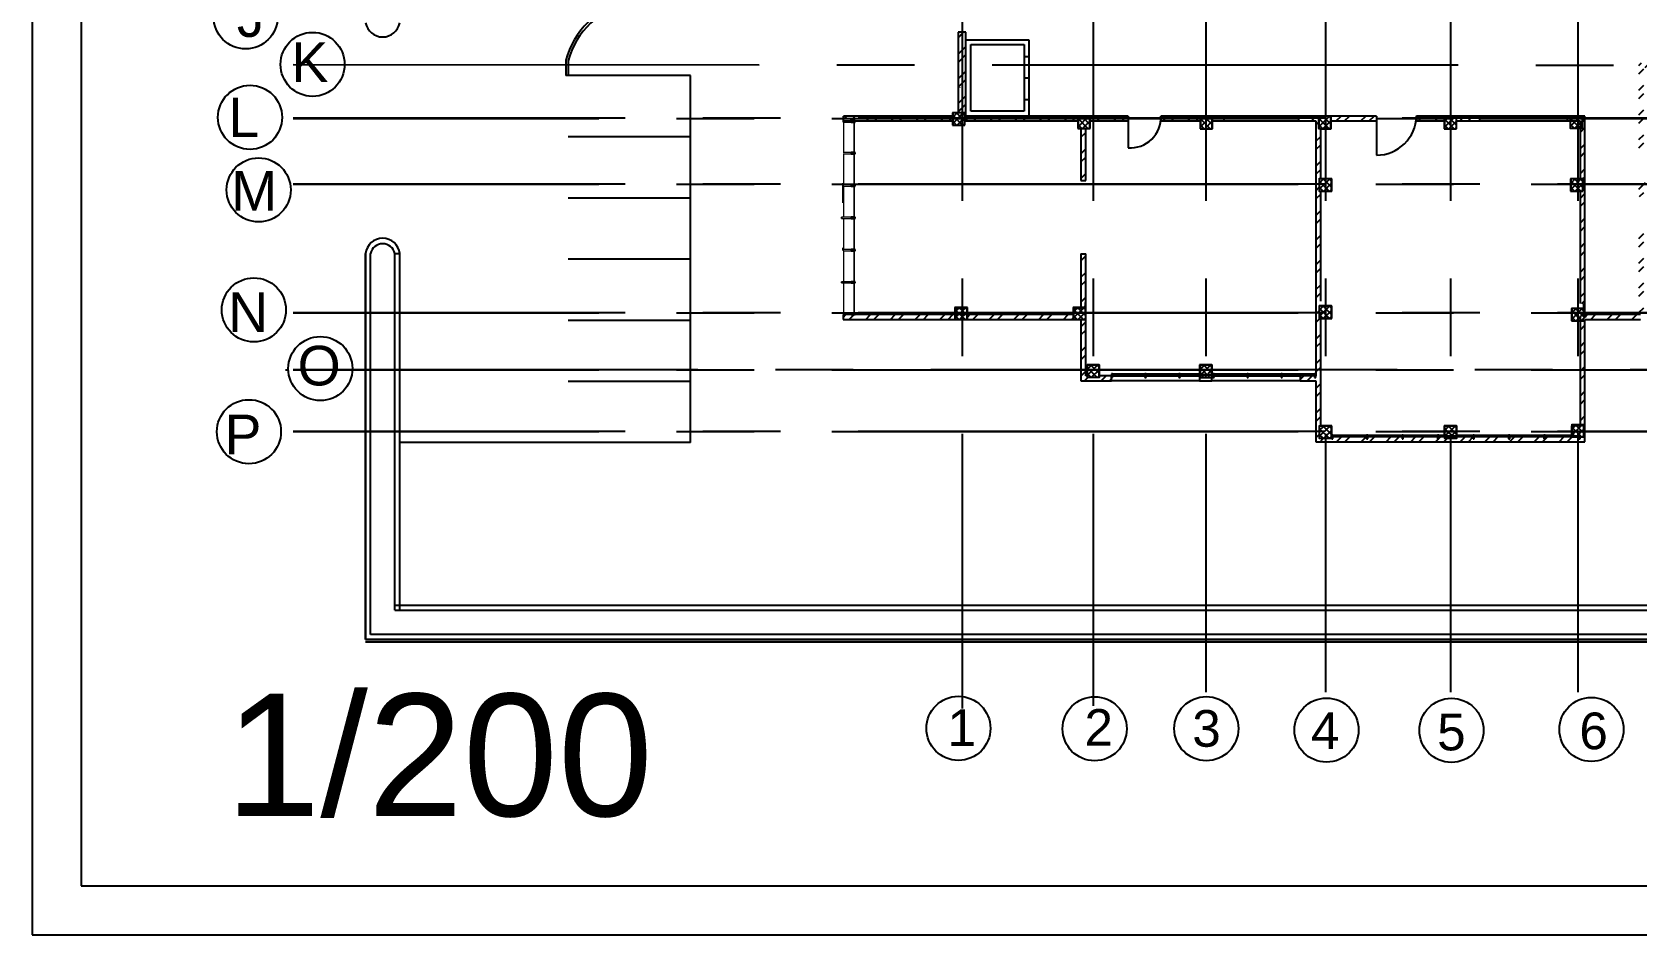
# Model space of a CAD drawing. Header units: millimetres. Extents: x 3062 to 3755, y 1606 to 1663.
# Drawn here: x 3144.17 to 3176.96, y 1606.32 to 1624.77 of the extents above; entities that cross this region are included whole.
import ezdxf

# ---------------------------------------------------------------- set-up
doc = ezdxf.new("R2010")
doc.units = ezdxf.units.MM
doc.linetypes.add('CENTER2', pattern=[28.575, 19.05, -3.175, 3.175, -3.175])
for name, color, linetype, lineweight in [('A-COLS', 52, 'Continuous', 9), ('A-GLAZ-CURT', 52, 'Continuous', 9), ('A-GLAZ-CWMG', 51, 'Continuous', 9)]:
    doc.layers.add(name, color=color, linetype=linetype, lineweight=lineweight)
doc.layers.add('m7aor', color=4, linetype='Continuous')
doc.layers.add('WORK', color=7, linetype='Continuous')
doc.styles.get("Standard").update_dxf_attribs({"font": 'arial.ttf'})
pattern_1 = [(45, (1183.39128, 870.09047), (-0.252569703, 0.252569703), []), (45, (1183.55966, 870.09047), (-0.252569703, 0.252569703), [])]

# ---------------------------------------------------------------- blocks, each defined once
blk = doc.blocks.new('System Panel - Glazed-408555-Level 1')
at = {"layer": 'A-GLAZ-CURT', "lineweight": 18}
for p, q in [((659, 49), (-659, 49)), ((-659, 49), (-659, 24)), ((-659, 24), (659, 24)), ((659, 24), (659, 49))]:
    blk.add_line(p, q, dxfattribs=at)
blk = doc.blocks.new('System Panel - Glazed-408556-Level 1')
at = {"layer": 'A-GLAZ-CURT', "lineweight": 18}
for p, q in [((671, 49), (-671, 49)), ((-671, 49), (-671, 25)), ((-671, 25), (671, 25)), ((671, 25), (671, 49))]:
    blk.add_line(p, q, dxfattribs=at)
blk = doc.blocks.new('System Panel - Glazed-V32-Level 1')
at = {"layer": 'A-GLAZ-CURT', "lineweight": 18}
for p, q in [((671, 49), (-671, 49)), ((-671, 49), (-671, 25)), ((-671, 25), (671, 25)), ((671, 25), (671, 49))]:
    blk.add_line(p, q, dxfattribs=at)
blk = doc.blocks.new('Rectangular Mullion - 50 x 150mm-408550-Level 1')
at = {"layer": 'A-GLAZ-CWMG'}
blk.add_line((148907, -85867), (148907, -87185), dxfattribs=at)
blk = doc.blocks.new('Rectangular Mullion - 50 x 150mm-408551-Level 1')
at = {"layer": 'A-GLAZ-CWMG'}
blk.add_line((148907, -84475), (148907, -85817), dxfattribs=at)
blk = doc.blocks.new('Rectangular Mullion - 50 x 150mm-V33-Level 1')
at = {"layer": 'A-GLAZ-CWMG'}
for p, q in [((148907, -83082), (148907, -83130)), ((148907, -83630), (148907, -84425))]:
    blk.add_line(p, q, dxfattribs=at)
blk = doc.blocks.new('Rectangular Mullion - 50 x 150mm-V34-Level 1')
at = {"layer": 'A-GLAZ-CWMG', "lineweight": 25}
for p, q in [((-50, 75), (0, 75)), ((-50, -75), (-50, 75)), ((0, 75), (0, -75)), ((0, -75), (-50, -75))]:
    blk.add_line(p, q, dxfattribs=at)
blk = doc.blocks.new('Rectangular Mullion - 50 x 150mm-V35-Level 1')
at = {"layer": 'A-GLAZ-CWMG', "lineweight": 25}
for p, q in [((0, 75), (-50, 75)), ((-50, 75), (-50, -75)), ((0, -75), (0, 75)), ((-50, -75), (0, -75))]:
    blk.add_line(p, q, dxfattribs=at)
blk = doc.blocks.new('Rectangular Mullion - 50 x 150mm-V30-Level 1')
at = {"layer": 'A-GLAZ-CWMG', "lineweight": 25}
for p, q in [((-25, 75), (25, 75)), ((-25, -75), (-25, 75)), ((25, 75), (25, -75)), ((25, -75), (-25, -75))]:
    blk.add_line(p, q, dxfattribs=at)
blk = doc.blocks.new('System Panel - Glazed-361621-Level 1')
at = {"layer": 'A-GLAZ-CURT', "lineweight": 18}
for p, q in [((688, 49), (-688, 49)), ((-688, 49), (-688, 25)), ((-688, 25), (688, 25)), ((688, 25), (688, 49))]:
    blk.add_line(p, q, dxfattribs=at)
blk = doc.blocks.new('System Panel - Glazed-361622-Level 1')
at = {"layer": 'A-GLAZ-CURT', "lineweight": 18}
for p, q in [((700, 49), (-700, 49)), ((-700, 49), (-700, 24)), ((-700, 24), (700, 24)), ((700, 24), (700, 49))]:
    blk.add_line(p, q, dxfattribs=at)
blk = doc.blocks.new('System Panel - Glazed-V36-Level 1')
at = {"layer": 'A-GLAZ-CURT', "lineweight": 18}
for p, q in [((700, 49), (-700, 49)), ((-700, 49), (-700, 24)), ((-700, 24), (700, 24)), ((700, 24), (700, 49))]:
    blk.add_line(p, q, dxfattribs=at)
blk = doc.blocks.new('System Panel - Glazed-V37-Level 1')
at = {"layer": 'A-GLAZ-CURT', "lineweight": 18}
for p, q in [((688, 49), (-688, 49)), ((-688, 49), (-688, 25)), ((-688, 25), (688, 25)), ((688, 25), (688, 49))]:
    blk.add_line(p, q, dxfattribs=at)
blk = doc.blocks.new('Rectangular Mullion - 50 x 150mm-361617-Level 1')
at = {"layer": 'A-GLAZ-CWMG'}
blk.add_line((151407, -76805), (151407, -78180), dxfattribs=at)
blk = doc.blocks.new('Rectangular Mullion - 50 x 150mm-361618-Level 1')
at = {"layer": 'A-GLAZ-CWMG'}
blk.add_line((151407, -75355), (151407, -76755), dxfattribs=at)
blk = doc.blocks.new('Rectangular Mullion - 50 x 150mm-V38-Level 1')
at = {"layer": 'A-GLAZ-CWMG'}
for p, q in [((151407, -72455), (151407, -73130)), ((151407, -73630), (151407, -73855))]:
    blk.add_line(p, q, dxfattribs=at)
blk = doc.blocks.new('Rectangular Mullion - 50 x 150mm-V39-Level 1')
at = {"layer": 'A-GLAZ-CWMG'}
blk.add_line((151407, -68430), (151407, -69505), dxfattribs=at)
blk = doc.blocks.new('Rectangular Mullion - 50 x 150mm-V40-Level 1')
at = {"layer": 'A-GLAZ-CWMG', "lineweight": 25}
for p, q in [((-50, 75), (0, 75)), ((-50, -75), (-50, 75)), ((0, 75), (0, -75)), ((0, -75), (-50, -75))]:
    blk.add_line(p, q, dxfattribs=at)
blk = doc.blocks.new('Rectangular Mullion - 50 x 150mm-V41-Level 1')
at = {"layer": 'A-GLAZ-CWMG', "lineweight": 25}
for p, q in [((0, 75), (-50, 75)), ((-50, 75), (-50, -75)), ((0, -75), (0, 75)), ((-50, -75), (0, -75))]:
    blk.add_line(p, q, dxfattribs=at)
blk = doc.blocks.new('Rectangular Mullion - 50 x 150mm-V42-Level 1')
at = {"layer": 'A-GLAZ-CWMG', "lineweight": 25}
for p, q in [((-25, 75), (25, 75)), ((-25, -75), (-25, 75)), ((25, 75), (25, -75)), ((25, -75), (-25, -75))]:
    blk.add_line(p, q, dxfattribs=at)
blk = doc.blocks.new('System Panel - Glazed-417841-Level 1')
at = {"layer": 'A-GLAZ-CURT', "lineweight": 18}
for p, q in [((139857, -97732), (138612, -97732)), ((138612, -97732), (138612, -97758)), ((139857, -97758), (139857, -97732)), ((138612, -97758), (139857, -97758))]:
    blk.add_line(p, q, dxfattribs=at)
at = {"layer": 'A-GLAZ-CURT'}
blk.add_line((138612, -98181), (139857, -98181), dxfattribs=at)
blk = doc.blocks.new('System Panel - Glazed-417842-Level 1')
at = {"layer": 'A-GLAZ-CURT', "lineweight": 18}
for p, q in [((141177, -97732), (139907, -97732)), ((139907, -97732), (139907, -97758)), ((141177, -97758), (141177, -97732)), ((139907, -97758), (141177, -97758))]:
    blk.add_line(p, q, dxfattribs=at)
at = {"layer": 'A-GLAZ-CURT'}
blk.add_line((139907, -98181), (141177, -98181), dxfattribs=at)
blk = doc.blocks.new('Rectangular Mullion - 50 x 150mm-V60-Level 1')
at = {"layer": 'A-GLAZ-CWMG', "lineweight": 25}
for p, q in [((139907, -97705), (139857, -97705)), ((139857, -97705), (139857, -97864)), ((139907, -97864), (139907, -97705)), ((139857, -97864), (139907, -97864))]:
    blk.add_line(p, q, dxfattribs=at)
at = {"layer": 'A-GLAZ-CWMG'}
for p, q in [((139857, -97864), (139857, -98198)), ((139907, -98198), (139907, -97864))]:
    blk.add_line(p, q, dxfattribs=at)
blk = doc.blocks.new('Rectangular Mullion - 50 x 150mm-V61-Level 1')
at = {"layer": 'A-GLAZ-CWMG', "lineweight": 25}
for p, q in [((142547, -97705), (142497, -97705)), ((142497, -97705), (142497, -97864)), ((142547, -97864), (142547, -97705)), ((142497, -97864), (142547, -97864))]:
    blk.add_line(p, q, dxfattribs=at)
at = {"layer": 'A-GLAZ-CWMG'}
for p, q in [((142497, -97864), (142497, -98264)), ((142547, -98264), (142547, -97864))]:
    blk.add_line(p, q, dxfattribs=at)
blk = doc.blocks.new('Rectangular Mullion - 50 x 150mm-V62-Level 1')
at = {"layer": 'A-GLAZ-CWMG', "lineweight": 25}
for p, q in [((146482, -97705), (146432, -97705)), ((146432, -97705), (146432, -97864)), ((146482, -97864), (146482, -97705)), ((146432, -97864), (146482, -97864))]:
    blk.add_line(p, q, dxfattribs=at)
at = {"layer": 'A-GLAZ-CWMG'}
blk.add_line((146432, -97864), (146432, -98198), dxfattribs=at)
blk = doc.blocks.new('Rectangular Mullion - 50 x 150mm-V63-Level 1')
at = {"layer": 'A-GLAZ-CWMG', "lineweight": 25}
for p, q in [((138612, -97705), (138562, -97705)), ((138562, -97705), (138562, -97864)), ((138612, -97864), (138612, -97705)), ((138562, -97864), (138612, -97864))]:
    blk.add_line(p, q, dxfattribs=at)
at = {"layer": 'A-GLAZ-CWMG'}
blk.add_line((138612, -98198), (138612, -97864), dxfattribs=at)
blk = doc.blocks.new('M_Rectangular Column - 50_50-377117-Level 1')
at = {"layer": 'A-COLS'}
for p, q in [((250, 250), (-250, 250)), ((-250, 250), (-250, -250)), ((250, -250), (250, 250)), ((-250, -250), (250, -250))]:
    blk.add_line(p, q, dxfattribs=at)

msp = doc.modelspace()

# ---------------------------------------------------------------- hatches: boundary and pattern name
at = {"layer": 'WORK'}
h = msp.add_hatch(dxfattribs=at)
h.set_pattern_fill('ANSI32', color=256, scale=0.0375)
h.set_pattern_definition(pattern_1)
h.paths.add_polyline_path([(3165.536, 1623.051), (3165.542, 1623.051), (3165.542, 1623.057), (3163.249, 1623.057), (3163.231, 1623.057), (3163.231, 1622.957), (3165.536, 1622.957)])
h.paths.add_polyline_path([(3162.976, 1623.057), (3160.75, 1623.057), (3160.75, 1622.957), (3162.976, 1622.957)])
h.paths.add_polyline_path([(3163.249, 1624.617), (3163.249, 1624.772), (3163.089, 1624.772), (3163.089, 1623.122), (3163.231, 1623.122), (3163.231, 1623.057), (3163.249, 1623.057)])
h.paths.add_polyline_path([(3165.445, 1618.997), (3163.281, 1618.997), (3163.281, 1618.897), (3165.445, 1618.897)])
h.paths.add_polyline_path([(3163.026, 1618.997), (3160.741, 1618.997), (3160.741, 1618.897), (3163.026, 1618.897)])
h.paths.add_polyline_path([(3165.701, 1618.896), (3165.601, 1618.896), (3165.601, 1617.647), (3166.223, 1617.647), (3166.223, 1617.747), (3165.977, 1617.747), (3165.977, 1617.717), (3165.727, 1617.717), (3165.721, 1617.717), (3165.721, 1617.747), (3165.701, 1617.747)])
h.paths.add_polyline_path([(3165.701, 1622.801), (3165.601, 1622.801), (3165.601, 1621.737), (3165.701, 1621.737)])
h = msp.add_hatch(dxfattribs=at)
h.set_pattern_fill('ANSI32', color=256, scale=0.0375)
h.set_pattern_definition(pattern_1)
h.paths.add_polyline_path([(3185.501, 1618.897), (3185.401, 1618.897), (3185.401, 1616.452), (3185.453, 1616.452), (3185.453, 1616.702), (3185.501, 1616.702)])
h.paths.add_polyline_path([(3180.4, 1621.697), (3178.258, 1621.697), (3178.258, 1621.597), (3180.4, 1621.597)])
h.paths.add_polyline_path([(3180.501, 1623.899), (3180.406, 1623.899), (3180.401, 1623.899), (3180.401, 1621.697), (3180.401, 1618.997), (3180.4, 1618.997), (3180.401, 1618.897), (3180.501, 1618.897), (3180.501, 1619.097)])
h.paths.add_polyline_path([(3180.399, 1624.147), (3178.024, 1624.147), (3178.024, 1624.138), (3178.274, 1624.138), (3178.274, 1624.047), (3180.4, 1624.047)])
h.paths.add_polyline_path([(3178.024, 1624.147), (3177.003, 1624.147), (3177.003, 1624.047), (3178.019, 1624.047), (3178.019, 1623.888), (3178.024, 1623.888)])
h.paths.add_polyline_path([(3177.103, 1624.047), (3177.003, 1624.047), (3177.003, 1622.397), (3177.103, 1622.397)])
h.paths.add_polyline_path([(3178.003, 1621.697), (3177.103, 1621.697), (3177.103, 1621.83), (3177.003, 1621.83), (3177.003, 1621.41), (3177.103, 1621.41), (3177.103, 1621.597), (3178.003, 1621.597)])
h.paths.add_polyline_path([(3175.901, 1618.897), (3177.038, 1618.897), (3177.038, 1618.997), (3177.003, 1618.997), (3175.926, 1618.997), (3175.926, 1618.96), (3175.901, 1618.96), (3175.901, 1619.035), (3175.901, 1623.057), (3175.852, 1623.057), (3175.852, 1622.807), (3175.801, 1622.807), (3175.801, 1621.77), (3175.861, 1621.77), (3175.861, 1621.52), (3175.801, 1621.52), (3175.801, 1619.222), (3175.881, 1619.222), (3175.881, 1618.972), (3175.801, 1618.972), (3175.801, 1616.747), (3175.881, 1616.747), (3175.881, 1616.497), (3175.801, 1616.497), (3175.801, 1616.46), (3175.776, 1616.46), (3175.776, 1616.497), (3175.631, 1616.497), (3175.631, 1616.51), (3175.088, 1616.51), (3175.088, 1616.46), (3175.063, 1616.46), (3175.063, 1616.51), (3174.363, 1616.51), (3174.363, 1616.46), (3174.338, 1616.46), (3174.338, 1616.51), (3173.638, 1616.51), (3173.638, 1616.46), (3173.613, 1616.46), (3173.613, 1616.522), (3172.913, 1616.522), (3172.913, 1616.46), (3172.888, 1616.46), (3172.888, 1616.497), (3172.188, 1616.497), (3172.188, 1616.46), (3172.163, 1616.46), (3172.163, 1616.497), (3171.463, 1616.497), (3171.463, 1616.46), (3171.438, 1616.46), (3171.438, 1616.497), (3170.751, 1616.497), (3170.751, 1616.46), (3170.726, 1616.46), (3170.726, 1616.469), (3170.472, 1616.469), (3170.472, 1616.719), (3170.501, 1616.719), (3170.501, 1619.026), (3170.469, 1619.026), (3170.469, 1619.276), (3170.501, 1619.276), (3170.501, 1621.524), (3170.471, 1621.524), (3170.471, 1621.774), (3170.501, 1621.774), (3170.501, 1622.803), (3170.462, 1622.803), (3170.457, 1622.803), (3170.457, 1623.057), (3170.057, 1623.057), (3170.057, 1622.957), (3170.401, 1622.957), (3170.401, 1617.747), (3170.401, 1617.71), (3170.376, 1617.71), (3170.376, 1617.747), (3170.078, 1617.747), (3170.078, 1617.647), (3170.401, 1617.647), (3170.401, 1616.397), (3175.901, 1616.397)])
h.paths.add_polyline_path([(3177.103, 1620.857), (3177.003, 1620.857), (3177.003, 1618.997), (3177.038, 1618.997), (3177.103, 1618.997)])
at = {"layer": 'WORK', "ltscale": 0.53}
h = msp.add_hatch(dxfattribs=at)
h.set_pattern_fill('ANSI37', color=256, scale=0.028, angle=-90)
h.set_pattern_definition([(315, (2189.33559, 4256.52252), (0.0628617928, 0.0628617928), []), (45, (2189.33559, 4256.52252), (-0.0628617928, 0.0628617928), [])])
h.paths.add_polyline_path([(3163.231, 1622.872), (3163.231, 1623.122), (3162.981, 1623.122), (3162.981, 1622.872), (3163.081, 1622.872)])
at = {"layer": 'WORK'}
h = msp.add_hatch(dxfattribs=at)
h.set_pattern_fill('ANSI32', color=256, scale=0.0375)
h.set_pattern_definition(pattern_1)
h.paths.add_polyline_path([(3173.023, 1623.042), (3173.273, 1623.042), (3173.279, 1623.042), (3173.279, 1622.957), (3173.753, 1622.957), (3173.753, 1623.057), (3172.459, 1623.057), (3172.459, 1622.957), (3173.023, 1622.957)], flags=17)
h.paths.add_polyline_path([(3171.639, 1623.057), (3170.462, 1623.057), (3170.462, 1623.053), (3170.713, 1623.053), (3170.713, 1622.957), (3171.639, 1622.957)], flags=17)
h.paths.add_polyline_path([(3170.457, 1623.057), (3170.057, 1623.057), (3170.057, 1622.957), (3170.401, 1622.957), (3170.401, 1617.747), (3170.401, 1617.71), (3170.376, 1617.71), (3170.376, 1617.747), (3170.078, 1617.747), (3170.078, 1617.647), (3170.401, 1617.647), (3170.401, 1616.397), (3175.901, 1616.397), (3175.901, 1618.897), (3177.038, 1618.897), (3177.038, 1618.997), (3175.926, 1618.997), (3175.926, 1618.96), (3175.901, 1618.96), (3175.901, 1619.035), (3175.901, 1623.057), (3175.852, 1623.057), (3175.852, 1622.807), (3175.801, 1622.807), (3175.801, 1621.77), (3175.861, 1621.77), (3175.861, 1621.52), (3175.801, 1621.52), (3175.801, 1619.222), (3175.881, 1619.222), (3175.881, 1618.972), (3175.801, 1618.972), (3175.801, 1616.747), (3175.881, 1616.747), (3175.881, 1616.497), (3175.801, 1616.497), (3175.801, 1616.46), (3175.776, 1616.46), (3175.776, 1616.497), (3175.631, 1616.497), (3175.631, 1616.51), (3175.088, 1616.51), (3175.088, 1616.46), (3175.063, 1616.46), (3175.063, 1616.51), (3174.363, 1616.51), (3174.363, 1616.46), (3174.338, 1616.46), (3174.338, 1616.51), (3173.638, 1616.51), (3173.638, 1616.46), (3173.613, 1616.46), (3173.613, 1616.522), (3172.913, 1616.522), (3172.913, 1616.46), (3172.888, 1616.46), (3172.888, 1616.497), (3172.188, 1616.497), (3172.188, 1616.46), (3172.163, 1616.46), (3172.163, 1616.497), (3171.463, 1616.497), (3171.463, 1616.46), (3171.438, 1616.46), (3171.438, 1616.497), (3170.751, 1616.497), (3170.751, 1616.46), (3170.726, 1616.46), (3170.726, 1616.469), (3170.472, 1616.469), (3170.472, 1616.719), (3170.501, 1616.719), (3170.501, 1619.026), (3170.469, 1619.026), (3170.469, 1619.276), (3170.501, 1619.276), (3170.501, 1621.524), (3170.471, 1621.524), (3170.471, 1621.774), (3170.501, 1621.774), (3170.501, 1622.803), (3170.462, 1622.803), (3170.457, 1622.803)])
h.paths.add_polyline_path([(3168.036, 1623.048), (3168.041, 1623.057), (3167.236, 1623.057), (3167.236, 1622.957), (3168.036, 1622.957)])
h.paths.add_polyline_path([(3166.567, 1622.957), (3165.792, 1622.957), (3165.792, 1622.801), (3165.786, 1622.801), (3165.786, 1623.051), (3165.542, 1623.051), (3165.536, 1623.051), (3163.249, 1623.057), (3166.567, 1623.057)])
at = {"layer": 'WORK', "ltscale": 0.53}
h = msp.add_hatch(dxfattribs=at)
h.set_pattern_fill('ANSI37', color=256, scale=0.028, angle=-90)
h.set_pattern_definition([(315, (2191.89622, 4256.45138), (0.0628617928, 0.0628617928), []), (45, (2191.89622, 4256.45138), (-0.0628617928, 0.0628617928), [])])
h.paths.add_polyline_path([(3165.792, 1622.801), (3165.792, 1623.051), (3165.542, 1623.051), (3165.542, 1622.801), (3165.642, 1622.801)])
h = msp.add_hatch(dxfattribs=at)
h.set_pattern_fill('ANSI37', color=256, scale=0.028, angle=-90)
h.set_pattern_definition([(315, (2194.39585, 4256.44867), (0.0628617928, 0.0628617928), []), (45, (2194.39585, 4256.44867), (-0.0628617928, 0.0628617928), [])])
h.paths.add_polyline_path([(3168.291, 1622.798), (3168.291, 1623.048), (3168.041, 1623.048), (3168.041, 1622.798), (3168.141, 1622.798)])
h = msp.add_hatch(dxfattribs=at)
h.set_pattern_fill('ANSI37', color=256, scale=0.028, angle=-90)
h.set_pattern_definition([(315, (2196.8171, 4256.45343), (0.0628617928, 0.0628617928), []), (45, (2196.8171, 4256.45343), (-0.0628617928, 0.0628617928), [])])
h.paths.add_polyline_path([(3170.713, 1622.803), (3170.713, 1623.053), (3170.462, 1623.053), (3170.462, 1622.803), (3170.562, 1622.803)])
h = msp.add_hatch(dxfattribs=at)
h.set_pattern_fill('ANSI37', color=256, scale=0.028, angle=-90)
h.set_pattern_definition([(315, (2199.38319, 4256.44237), (0.0628617928, 0.0628617928), []), (45, (2199.38319, 4256.44237), (-0.0628617928, 0.0628617928), [])])
h.paths.add_polyline_path([(3173.279, 1622.792), (3173.279, 1623.042), (3173.029, 1623.042), (3173.029, 1622.792), (3173.129, 1622.792)])
h = msp.add_hatch(dxfattribs=at)
h.set_pattern_fill('ANSI37', color=256, scale=0.028, angle=-90)
h.set_pattern_definition([(315, (2201.956765, 4256.45697), (0.0628617928, 0.0628617928), []), (45, (2201.956765, 4256.45697), (-0.0628617928, 0.0628617928), [])])
h.paths.add_polyline_path([(3175.852, 1622.807), (3175.852, 1623.057), (3175.602, 1623.057), (3175.602, 1622.807), (3175.702, 1622.807)])
h = msp.add_hatch(dxfattribs=at)
h.set_pattern_fill('ANSI37', color=256, scale=0.028, angle=-90)
h.set_pattern_definition([(315, (2196.82573, 4255.17464), (0.0628617928, 0.0628617928), []), (45, (2196.82573, 4255.17464), (-0.0628617928, 0.0628617928), [])])
h.paths.add_polyline_path([(3170.721, 1621.524), (3170.721, 1621.774), (3170.471, 1621.774), (3170.471, 1621.524), (3170.571, 1621.524)])
h = msp.add_hatch(dxfattribs=at)
h.set_pattern_fill('ANSI37', color=256, scale=0.028, angle=-90)
h.set_pattern_definition([(315, (2201.96575, 4255.17069), (0.0628617928, 0.0628617928), []), (45, (2201.96575, 4255.17069), (-0.0628617928, 0.0628617928), [])])
h.paths.add_polyline_path([(3175.861, 1621.52), (3175.861, 1621.77), (3175.611, 1621.77), (3175.611, 1621.52), (3175.711, 1621.52)])
at = {"layer": 'WORK'}
h = msp.add_hatch(dxfattribs=at)
h.set_pattern_fill('ANSI32', color=256, scale=0.0375)
h.set_pattern_definition(pattern_1)
h.paths.add_polyline_path([(3165.701, 1620.237), (3165.601, 1620.237), (3165.601, 1619.146), (3165.695, 1619.146), (3165.695, 1619.247)])
at = {"layer": 'WORK', "ltscale": 0.53}
h = msp.add_hatch(dxfattribs=at)
h.set_pattern_fill('ANSI37', color=256, scale=0.028, angle=-90)
h.set_pattern_definition([(315, (2196.82375, 4252.57499), (0.0628617928, 0.0628617928), []), (45, (2196.82375, 4252.57499), (-0.0628617928, 0.0628617928), [])])
h.paths.add_polyline_path([(3170.719, 1618.925), (3170.719, 1619.175), (3170.469, 1619.175), (3170.469, 1618.925), (3170.569, 1618.925)])
h = msp.add_hatch(dxfattribs=at)
h.set_pattern_fill('ANSI37', color=256, scale=0.028, angle=-90)
h.set_pattern_definition([(315, (2189.38559, 4252.54653), (0.0628617928, 0.0628617928), []), (45, (2189.38559, 4252.54653), (-0.0628617928, 0.0628617928), [])])
h.paths.add_polyline_path([(3163.281, 1618.896), (3163.281, 1619.146), (3163.031, 1619.146), (3163.031, 1618.896), (3163.131, 1618.896)])
h = msp.add_hatch(dxfattribs=at)
h.set_pattern_fill('ANSI37', color=256, scale=0.028, angle=-90)
h.set_pattern_definition([(315, (2191.805115, 4252.54653), (0.0628617928, 0.0628617928), []), (45, (2191.805115, 4252.54653), (-0.0628617928, 0.0628617928), [])])
h.paths.add_polyline_path([(3165.701, 1618.896), (3165.701, 1619.146), (3165.45, 1619.146), (3165.45, 1618.896), (3165.55, 1618.896)])
h = msp.add_hatch(dxfattribs=at)
h.set_pattern_fill('ANSI37', color=256, scale=0.028, angle=-90)
h.set_pattern_definition([(315, (2201.98559, 4252.52153), (0.0628617928, 0.0628617928), []), (45, (2201.98559, 4252.52153), (-0.0628617928, 0.0628617928), [])])
h.paths.add_polyline_path([(3175.881, 1618.871), (3175.881, 1619.121), (3175.631, 1619.121), (3175.631, 1618.871), (3175.731, 1618.871)])
h = msp.add_hatch(dxfattribs=at)
h.set_pattern_fill('ANSI37', color=256, scale=0.028, angle=-90)
h.set_pattern_definition([(315, (2192.08143, 4251.36729), (0.0628617928, 0.0628617928), []), (45, (2192.08143, 4251.36729), (-0.0628617928, 0.0628617928), [])])
h.paths.add_polyline_path([(3165.977, 1617.717), (3165.977, 1617.967), (3165.727, 1617.967), (3165.727, 1617.717), (3165.827, 1617.717)])
h = msp.add_hatch(dxfattribs=at)
h.set_pattern_fill('ANSI37', color=256, scale=0.028, angle=-90)
h.set_pattern_definition([(315, (2194.389405, 4251.36524), (0.0628617928, 0.0628617928), []), (45, (2194.389405, 4251.36524), (-0.0628617928, 0.0628617928), [])])
h.paths.add_polyline_path([(3168.285, 1617.715), (3168.285, 1617.965), (3168.035, 1617.965), (3168.035, 1617.715), (3168.135, 1617.715)])
h = msp.add_hatch(dxfattribs=at)
h.set_pattern_fill('ANSI37', color=256, scale=0.028, angle=-90)
h.set_pattern_definition([(315, (2196.82673, 4250.11947), (0.0628617928, 0.0628617928), []), (45, (2196.82673, 4250.11947), (-0.0628617928, 0.0628617928), [])])
h.paths.add_polyline_path([(3170.722, 1616.469), (3170.722, 1616.719), (3170.472, 1616.719), (3170.472, 1616.469), (3170.572, 1616.469)])
h = msp.add_hatch(dxfattribs=at)
h.set_pattern_fill('ANSI37', color=256, scale=0.028, angle=-90)
h.set_pattern_definition([(315, (2199.38559, 4250.12066), (0.0628617928, 0.0628617928), []), (45, (2199.38559, 4250.12066), (-0.0628617928, 0.0628617928), [])])
h.paths.add_polyline_path([(3173.281, 1616.47), (3173.281, 1616.72), (3173.031, 1616.72), (3173.031, 1616.47), (3173.131, 1616.47)])
h = msp.add_hatch(dxfattribs=at)
h.set_pattern_fill('ANSI37', color=256, scale=0.028, angle=-90)
h.set_pattern_definition([(315, (2201.98559, 4250.14752), (0.0628617928, 0.0628617928), []), (45, (2201.98559, 4250.14752), (-0.0628617928, 0.0628617928), [])])
h.paths.add_polyline_path([(3175.881, 1616.497), (3175.881, 1616.747), (3175.631, 1616.747), (3175.631, 1616.497), (3175.731, 1616.497)])

# ---------------------------------------------------------------- linework, layer by layer
for p, q in [((3144.167, 1663.319), (3144.167, 1606.319)), ((3145.167, 1662.319), (3145.167, 1607.319)), ((3145.167, 1607.319), (3220.167, 1607.319)), ((3144.167, 1606.319), (3221.167, 1606.319))]:
    msp.add_line(p, q)
for centre in [(3148.53, 1625.084), (3149.899, 1624.112), (3148.62, 1623.029), (3148.796, 1621.546), (3148.699, 1619.094), (3150.058, 1617.894), (3148.598, 1616.604), (3163.097, 1610.541), (3165.881, 1610.533), (3168.164, 1610.535), (3170.62, 1610.505), (3173.173, 1610.5), (3176.034, 1610.519)]:
    msp.add_circle(centre, 0.655)
at = {"layer": 'm7aor', "linetype": 'CENTER2', "ltscale": 0.5}
for p, q in [((3163.171, 1645.138), (3163.171, 1610.95)), ((3165.852, 1645.138), (3165.852, 1611.004)), ((3168.151, 1645.138), (3168.151, 1611.282)), ((3170.597, 1645.138), (3170.597, 1611.282)), ((3173.156, 1645.138), (3173.156, 1611.282)), ((3175.756, 1645.138), (3175.756, 1611.282)), ((3149.5, 1624.109), (3214.766, 1624.084)), ((3213.438, 1623.013), (3149.5, 1623.013)), ((3212.901, 1623.002), (3149.5, 1623.002)), ((3213.438, 1621.665), (3149.5, 1621.665)), ((3212.901, 1621.654), (3149.5, 1621.654)), ((3213.438, 1619.037), (3149.5, 1619.037)), ((3212.901, 1619.026), (3149.5, 1619.026)), ((3149.404, 1617.86), (3149.346, 1617.86)), ((3149.403, 1617.871), (3149.392, 1617.871)), ((3214.924, 1617.871), (3149.5, 1617.871)), ((3212.901, 1617.86), (3149.5, 1617.86)), ((3213.438, 1616.61), (3149.5, 1616.61)), ((3212.901, 1616.599), (3149.5, 1616.599))]:
    msp.add_line(p, q, dxfattribs=at)
at = {"layer": 'WORK', "lineweight": 25}
for p, q in [((3163.089, 1624.772), (3163.089, 1623.122)), ((3163.249, 1624.772), (3163.089, 1624.772)), ((3163.249, 1623.057), (3163.249, 1624.772)), ((3163.231, 1623.122), (3162.976, 1623.122)), ((3162.976, 1623.122), (3162.976, 1622.872)), ((3163.226, 1622.872), (3163.226, 1623.122)), ((3160.741, 1622.957), (3162.976, 1622.957)), ((3162.976, 1623.057), (3160.75, 1623.057)), ((3162.976, 1622.872), (3163.231, 1622.872)), ((3163.226, 1622.957), (3165.536, 1622.957)), ((3166.567, 1623.057), (3163.249, 1623.057)), ((3165.536, 1622.957), (3165.536, 1622.801)), ((3165.536, 1622.801), (3165.792, 1622.801)), ((3165.601, 1622.801), (3165.601, 1621.737)), ((3165.701, 1621.737), (3165.701, 1622.801)), ((3165.786, 1622.957), (3166.567, 1622.957)), ((3165.786, 1622.801), (3165.786, 1622.957)), ((3171.639, 1623.057), (3167.236, 1623.057)), ((3167.236, 1622.957), (3168.036, 1622.957)), ((3168.036, 1622.957), (3168.036, 1622.798)), ((3168.036, 1622.798), (3168.291, 1622.798)), ((3168.286, 1622.957), (3170.401, 1622.957)), ((3168.286, 1622.798), (3168.286, 1622.957)), ((3170.401, 1622.957), (3170.401, 1617.747)), ((3170.501, 1621.772), (3170.501, 1622.798)), ((3170.501, 1622.798), (3170.708, 1622.798)), ((3170.708, 1622.957), (3171.639, 1622.957)), ((3170.708, 1622.798), (3170.708, 1622.957)), ((3175.901, 1623.057), (3172.459, 1623.057)), ((3172.459, 1622.957), (3173.023, 1622.957)), ((3173.023, 1622.957), (3173.023, 1622.792)), ((3173.023, 1622.792), (3173.279, 1622.792)), ((3173.273, 1622.957), (3175.801, 1622.957)), ((3173.273, 1622.792), (3173.273, 1622.957)), ((3175.801, 1622.957), (3175.801, 1621.77)), ((3175.901, 1618.997), (3175.901, 1623.057)), ((3160.741, 1621.282), (3160.741, 1621.682)), ((3170.726, 1621.772), (3170.501, 1621.772)), ((3170.501, 1619.272), (3170.501, 1621.522)), ((3170.501, 1621.522), (3170.726, 1621.522)), ((3170.726, 1621.522), (3170.726, 1621.772)), ((3175.861, 1621.77), (3175.606, 1621.77)), ((3175.606, 1621.77), (3175.606, 1621.52)), ((3175.606, 1621.52), (3175.861, 1621.52)), ((3175.801, 1621.52), (3175.801, 1619.222)), ((3160.741, 1620.305), (3160.741, 1620.363)), ((3165.601, 1620.237), (3165.601, 1619.172)), ((3165.701, 1617.747), (3165.701, 1620.237)), ((3165.695, 1618.997), (3165.695, 1619.247)), ((3170.726, 1619.171), (3170.501, 1619.171)), ((3170.726, 1618.921), (3170.726, 1619.171)), ((3165.445, 1618.997), (3160.741, 1618.997)), ((3160.741, 1618.897), (3165.601, 1618.897)), ((3163.281, 1619.146), (3163.026, 1619.146)), ((3163.026, 1619.146), (3163.026, 1618.896)), ((3163.276, 1619.121), (3163.026, 1619.121)), ((3163.276, 1618.896), (3163.276, 1619.146)), ((3165.701, 1619.146), (3165.445, 1619.146)), ((3165.445, 1619.146), (3165.445, 1618.896)), ((3165.695, 1619.121), (3165.445, 1619.121)), ((3165.601, 1618.897), (3165.601, 1617.647)), ((3170.501, 1616.722), (3170.501, 1619.022)), ((3170.501, 1618.921), (3170.726, 1618.921)), ((3175.881, 1619.121), (3175.626, 1619.121)), ((3175.626, 1619.121), (3175.626, 1618.871)), ((3175.626, 1618.871), (3175.881, 1618.871)), ((3175.801, 1618.972), (3175.801, 1616.722)), ((3177.038, 1618.997), (3175.901, 1618.997)), ((3175.901, 1618.897), (3177.038, 1618.897)), ((3175.901, 1616.397), (3175.901, 1618.897)), ((3165.976, 1617.972), (3165.726, 1617.972)), ((3165.726, 1617.972), (3165.726, 1617.747)), ((3165.976, 1617.747), (3165.976, 1617.972)), ((3168.276, 1617.972), (3168.026, 1617.972)), ((3168.026, 1617.972), (3168.026, 1617.647)), ((3168.276, 1617.647), (3168.276, 1617.972)), ((3165.601, 1617.647), (3166.223, 1617.647)), ((3165.726, 1617.747), (3165.701, 1617.747)), ((3166.223, 1617.747), (3165.976, 1617.747)), ((3166.223, 1617.647), (3166.223, 1617.747)), ((3168.026, 1617.647), (3168.276, 1617.647)), ((3170.401, 1617.747), (3170.078, 1617.747)), ((3170.078, 1617.747), (3170.078, 1617.647)), ((3170.078, 1617.647), (3170.401, 1617.647)), ((3170.401, 1617.647), (3170.401, 1616.397)), ((3170.726, 1616.722), (3170.501, 1616.722)), ((3170.726, 1616.497), (3170.726, 1616.722)), ((3173.276, 1616.722), (3173.026, 1616.722)), ((3173.026, 1616.722), (3173.026, 1616.497)), ((3173.276, 1616.497), (3173.276, 1616.722)), ((3175.801, 1616.722), (3175.626, 1616.722)), ((3175.626, 1616.722), (3175.626, 1616.497)), ((3170.401, 1616.397), (3175.901, 1616.397)), ((3173.026, 1616.497), (3170.726, 1616.497)), ((3175.626, 1616.497), (3173.276, 1616.497))]:
    msp.add_line(p, q, dxfattribs=at)
at = {"layer": 'WORK'}
for p, q in [((3163.249, 1623.057), (3163.249, 1624.617)), ((3163.249, 1624.617), (3164.538, 1624.617)), ((3163.349, 1623.157), (3163.349, 1624.517)), ((3163.349, 1624.517), (3164.438, 1624.517)), ((3164.438, 1624.517), (3164.438, 1623.157)), ((3164.538, 1624.617), (3164.538, 1623.057)), ((3164.438, 1624.274), (3164.538, 1624.274)), ((3164.438, 1623.837), (3164.538, 1623.837)), ((3163.116, 1623.647), (3163.116, 1623.64)), ((3164.438, 1623.157), (3163.349, 1623.157)), ((3164.438, 1623.394), (3164.538, 1623.394)), ((3160.75, 1622.932), (3160.75, 1623.057)), ((3165.536, 1623.051), (3165.536, 1622.801)), ((3165.786, 1623.051), (3165.536, 1623.051)), ((3165.536, 1622.801), (3165.786, 1622.801)), ((3165.786, 1622.801), (3165.786, 1623.051)), ((3166.567, 1623.057), (3166.567, 1622.407)), ((3168.036, 1623.048), (3168.036, 1622.798)), ((3168.286, 1623.048), (3168.036, 1623.048)), ((3168.036, 1622.798), (3168.286, 1622.798)), ((3168.286, 1622.798), (3168.286, 1623.048)), ((3170.457, 1623.053), (3170.457, 1622.803)), ((3170.707, 1623.053), (3170.457, 1623.053)), ((3170.457, 1622.803), (3170.707, 1622.803)), ((3170.707, 1622.803), (3170.707, 1623.053)), ((3171.639, 1623.057), (3171.639, 1622.257)), ((3173.023, 1623.042), (3173.023, 1622.792)), ((3173.273, 1623.042), (3173.023, 1623.042)), ((3173.023, 1622.792), (3173.273, 1622.792)), ((3173.273, 1622.792), (3173.273, 1623.042)), ((3165.601, 1621.737), (3165.701, 1621.737)), ((3160.708, 1620.99), (3160.708, 1620.965)), ((3150.981, 1620.245), (3150.981, 1612.357)), ((3165.601, 1620.237), (3165.701, 1620.237)), ((3160.708, 1619.67), (3160.708, 1619.645)), ((3160.741, 1618.997), (3160.741, 1618.897)), ((3168.026, 1617.647), (3166.223, 1617.647)), ((3166.248, 1617.747), (3166.907, 1617.747)), ((3166.932, 1617.747), (3167.603, 1617.747)), ((3167.628, 1617.747), (3168.026, 1617.747)), ((3168.276, 1617.747), (3168.299, 1617.747)), ((3170.078, 1617.647), (3168.276, 1617.647)), ((3168.324, 1617.747), (3168.996, 1617.747)), ((3169.021, 1617.747), (3169.692, 1617.747)), ((3169.717, 1617.747), (3170.078, 1617.747)), ((3150.981, 1612.357), (3182.791, 1612.357)), ((3150.981, 1612.307), (3210.981, 1612.307))]:
    msp.add_line(p, q, dxfattribs=at)
at = {"layer": 'WORK', "ltscale": 0.5}
for p, q in [((3155.075, 1624.195), (3155.075, 1623.886)), ((3155.125, 1624.195), (3155.125, 1623.886)), ((3157.625, 1623.886), (3155.075, 1623.886)), ((3157.625, 1616.386), (3157.625, 1623.886)), ((3155.125, 1622.636), (3157.625, 1622.636)), ((3155.125, 1621.386), (3157.625, 1621.386)), ((3150.981, 1612.357), (3150.981, 1620.245)), ((3151.081, 1612.457), (3151.081, 1620.245)), ((3151.581, 1612.957), (3151.581, 1620.245)), ((3151.581, 1620.245), (3151.681, 1620.245)), ((3151.681, 1612.957), (3151.681, 1620.245)), ((3155.125, 1620.136), (3157.625, 1620.136)), ((3155.125, 1618.886), (3157.625, 1618.886)), ((3155.125, 1617.636), (3157.625, 1617.636)), ((3157.625, 1616.386), (3151.681, 1616.386)), ((3151.581, 1613.057), (3182.791, 1613.057)), ((3151.581, 1612.957), (3182.791, 1612.957)), ((3182.791, 1612.357), (3150.981, 1612.357)), ((3182.791, 1612.457), (3151.081, 1612.457))]:
    msp.add_line(p, q, dxfattribs=at)
at = {"layer": 'WORK', "ltscale": 0.53}
for p, q in [((3166.567, 1623.057), (3166.567, 1622.957)), ((3167.236, 1623.057), (3167.236, 1622.957)), ((3168.527, 1622.957), (3168.527, 1623.057)), ((3170.057, 1623.032), (3168.527, 1623.032)), ((3170.057, 1623.007), (3168.527, 1623.007)), ((3170.057, 1622.957), (3170.057, 1623.057)), ((3171.639, 1623.057), (3171.639, 1622.957)), ((3172.459, 1623.057), (3172.459, 1622.957)), ((3173.753, 1622.957), (3173.753, 1623.057)), ((3173.753, 1623.032), (3175.543, 1623.032)), ((3173.753, 1623.007), (3175.543, 1623.007)), ((3175.543, 1622.957), (3175.543, 1623.057))]:
    msp.add_line(p, q, dxfattribs=at)
at = {"layer": 'WORK', "lineweight": 25}
for points in [[(3162.981, 1623.131), (3162.981, 1622.872)], [(3163.231, 1622.872), (3163.231, 1623.122)], [(3165.542, 1623.06), (3165.542, 1622.801)], [(3165.792, 1622.801), (3165.792, 1623.051), (3165.542, 1623.051)], [(3168.041, 1623.057), (3168.041, 1622.798)], [(3168.291, 1622.798), (3168.291, 1623.048), (3168.041, 1623.048)], [(3170.462, 1623.062), (3170.462, 1622.803), (3170.713, 1622.803), (3170.713, 1623.053), (3170.462, 1623.053)], [(3173.029, 1623.051), (3173.029, 1622.792)], [(3173.279, 1622.792), (3173.279, 1623.042), (3173.029, 1623.042)], [(3175.602, 1623.066), (3175.602, 1622.807), (3175.852, 1622.807), (3175.852, 1623.057), (3175.602, 1623.057)], [(3170.471, 1621.783), (3170.471, 1621.524), (3170.721, 1621.524), (3170.721, 1621.774), (3170.471, 1621.774)], [(3175.611, 1621.779), (3175.611, 1621.52)], [(3175.861, 1621.52), (3175.861, 1621.77)], [(3163.031, 1619.155), (3163.031, 1618.896)], [(3165.45, 1619.155), (3165.45, 1618.896), (3165.701, 1618.896)], [(3170.469, 1619.184), (3170.469, 1618.925), (3170.719, 1618.925), (3170.719, 1619.175), (3170.469, 1619.175)], [(3175.881, 1618.972), (3175.881, 1619.222)], [(3163.281, 1618.896), (3163.281, 1619.146)], [(3175.631, 1619.13), (3175.631, 1618.871)], [(3165.727, 1617.976), (3165.727, 1617.717), (3165.977, 1617.717), (3165.977, 1617.967), (3165.727, 1617.967)], [(3168.035, 1617.974), (3168.035, 1617.715), (3168.285, 1617.715), (3168.285, 1617.965), (3168.035, 1617.965)], [(3170.472, 1616.728), (3170.472, 1616.469), (3170.722, 1616.469), (3170.722, 1616.719), (3170.472, 1616.719)], [(3173.031, 1616.729), (3173.031, 1616.47), (3173.281, 1616.47), (3173.281, 1616.72), (3173.031, 1616.72)], [(3175.631, 1616.756), (3175.631, 1616.497), (3175.881, 1616.497), (3175.881, 1616.747), (3175.631, 1616.747)]]:
    msp.add_lwpolyline(points, dxfattribs=at)
at = {"layer": 'WORK'}
msp.add_lwpolyline([(3163.215, 1623.057), (3164.538, 1623.057)], dxfattribs=at)
at = {"layer": 'WORK', "ltscale": 0.5}
for centre, radius, start, end in [((3156.704, 1623.769), 1.684, 103.008, 165.3415), ((3156.704, 1623.769), 1.634, 101.6172, 165.3415), ((3151.331, 1625.029), 0.356, 190.7713, 349.2287), ((3151.331, 1620.207), 0.352, 6.0725, 173.9275), ((3151.331, 1620.19), 0.256, 12.4162, 167.5838)]:
    msp.add_arc(centre, radius, start, end, dxfattribs=at)
at = {"layer": 'WORK'}
for centre, radius, start, end in [((3166.61, 1623.032), 0.627, 266.027, 2.2869), ((3171.639, 1623.077), 0.82, 270, 358.6181)]:
    msp.add_arc(centre, radius, start, end, dxfattribs=at)

# ---------------------------------------------------------------- block references
at = {"layer": 'WORK', "xscale": 0.0005000000000000001, "yscale": 0.0005000000000000001, "zscale": 0.0005000000000000001}
for name, p, rotation in [('Rectangular Mullion - 50 x 150mm-V63-Level 1', (3209.84, 1692.238), 270), ('System Panel - Glazed-417841-Level 1', (3209.84, 1692.238), 270), ('M_Rectangular Column - 50_50-377117-Level 1', (3175.722, 1622.932), 270), ('Rectangular Mullion - 50 x 150mm-V60-Level 1', (3209.84, 1692.238), 270), ('System Panel - Glazed-417842-Level 1', (3209.84, 1692.238), 270), ('Rectangular Mullion - 50 x 150mm-V60-Level 1', (3209.84, 1691.578), 270), ('System Panel - Glazed-417842-Level 1', (3209.84, 1691.578), 270), ('Rectangular Mullion - 50 x 150mm-V61-Level 1', (3209.84, 1692.238), 270), ('System Panel - Glazed-417842-Level 1', (3209.84, 1690.918), 270), ('Rectangular Mullion - 50 x 150mm-V60-Level 1', (3209.84, 1690.258), 270), ('System Panel - Glazed-417842-Level 1', (3209.84, 1690.258), 270), ('Rectangular Mullion - 50 x 150mm-V61-Level 1', (3209.84, 1690.918), 270), ('System Panel - Glazed-417841-Level 1', (3209.84, 1688.951), 270), ('Rectangular Mullion - 50 x 150mm-V62-Level 1', (3209.84, 1692.238), 270), ('Rectangular Mullion - 50 x 150mm-V41-Level 1', (3175.901, 1618.997), 180.0000000000007), ('M_Rectangular Column - 50_50-377117-Level 1', (3165.846, 1617.842), 270), ('M_Rectangular Column - 50_50-377117-Level 1', (3168.154, 1617.84), 270), ('Rectangular Mullion - 50 x 150mm-V35-Level 1', (3166.223, 1617.747), 180.0000000000007), ('Rectangular Mullion - 50 x 150mm-408550-Level 1', (3209.84, 1692.238), 270), ('Rectangular Mullion - 50 x 150mm-408551-Level 1', (3209.84, 1692.238), 270), ('Rectangular Mullion - 50 x 150mm-V33-Level 1', (3209.84, 1692.238), 270), ('Rectangular Mullion - 50 x 150mm-408551-Level 1', (3211.233, 1692.238), 270), ('Rectangular Mullion - 50 x 150mm-408551-Level 1', (3211.929, 1692.238), 270), ('Rectangular Mullion - 50 x 150mm-408550-Level 1', (3213.309, 1692.238), 270), ('Rectangular Mullion - 50 x 150mm-V41-Level 1', (3170.726, 1616.497), 180.0000000000007), ('Rectangular Mullion - 50 x 150mm-361617-Level 1', (3209.84, 1692.238), 270), ('Rectangular Mullion - 50 x 150mm-361618-Level 1', (3209.84, 1692.238), 270), ('Rectangular Mullion - 50 x 150mm-361618-Level 1', (3210.565, 1692.238), 270), ('Rectangular Mullion - 50 x 150mm-V38-Level 1', (3209.84, 1692.238), 270), ('Rectangular Mullion - 50 x 150mm-361618-Level 1', (3212.015, 1692.238), 270), ('Rectangular Mullion - 50 x 150mm-361618-Level 1', (3212.74, 1692.238), 270), ('Rectangular Mullion - 50 x 150mm-V39-Level 1', (3209.84, 1692.238), 270)]:
    msp.add_blockref(name, p, dxfattribs=dict(at, rotation=rotation))
for name, p in [('System Panel - Glazed-408555-Level 1', (3166.577, 1617.747)), ('System Panel - Glazed-408556-Level 1', (3167.267, 1617.747)), ('System Panel - Glazed-V32-Level 1', (3167.964, 1617.747)), ('System Panel - Glazed-408556-Level 1', (3168.66, 1617.747)), ('System Panel - Glazed-408556-Level 1', (3169.356, 1617.747)), ('System Panel - Glazed-408555-Level 1', (3170.046, 1617.747)), ('System Panel - Glazed-361621-Level 1', (3171.094, 1616.497)), ('System Panel - Glazed-361622-Level 1', (3171.813, 1616.497)), ('System Panel - Glazed-361622-Level 1', (3172.538, 1616.497)), ('System Panel - Glazed-V36-Level 1', (3173.263, 1616.497)), ('System Panel - Glazed-361622-Level 1', (3173.988, 1616.497)), ('System Panel - Glazed-361622-Level 1', (3174.713, 1616.497)), ('System Panel - Glazed-V37-Level 1', (3175.432, 1616.497))]:
    msp.add_blockref(name, p, dxfattribs=at)
at = {"layer": 'WORK', "extrusion": (0, 0, -1), "xscale": 0.0005000000000000001, "yscale": 0.0005000000000000001, "zscale": 0.0005000000000000001, "rotation": 179.9999999999992}
for name, p in [('Rectangular Mullion - 50 x 150mm-V30-Level 1', (-3166.919, 1617.747)), ('Rectangular Mullion - 50 x 150mm-V30-Level 1', (-3167.616, 1617.747)), ('Rectangular Mullion - 50 x 150mm-V30-Level 1', (-3168.312, 1617.747)), ('Rectangular Mullion - 50 x 150mm-V30-Level 1', (-3169.008, 1617.747)), ('Rectangular Mullion - 50 x 150mm-V30-Level 1', (-3169.704, 1617.747)), ('Rectangular Mullion - 50 x 150mm-V34-Level 1', (-3170.401, 1617.747)), ('Rectangular Mullion - 50 x 150mm-V42-Level 1', (-3171.451, 1616.497)), ('Rectangular Mullion - 50 x 150mm-V42-Level 1', (-3172.176, 1616.497)), ('Rectangular Mullion - 50 x 150mm-V42-Level 1', (-3172.901, 1616.497)), ('Rectangular Mullion - 50 x 150mm-V42-Level 1', (-3173.626, 1616.497)), ('Rectangular Mullion - 50 x 150mm-V42-Level 1', (-3174.351, 1616.497)), ('Rectangular Mullion - 50 x 150mm-V42-Level 1', (-3175.076, 1616.497)), ('Rectangular Mullion - 50 x 150mm-V40-Level 1', (-3175.801, 1616.497))]:
    msp.add_blockref(name, p, dxfattribs=at)

# ---------------------------------------------------------------- texts
at = {"attachment_point": 1}
for s, width, gutter_width, insert, char_height in [('1/200', 9.70989, 12.5, (3148.116, 1611.247), 2.5), ('1', 0.25545, 0.5, (3162.874, 1610.931), 0.75), ('2', 0.86532, 0.5, (3165.673, 1610.934), 0.75), ('3', 0.33958, 0.5, (3167.876, 1610.915), 0.75), ('4', 0.27861, 0.5, (3170.301, 1610.866), 0.75), ('5', 0.28482, 0.5, (3172.881, 1610.841), 0.75), ('6', 0.37246, 0.5, (3175.787, 1610.864), 0.75)]:
    msp.add_mtext_dynamic_manual_height_columns(s, width=width, gutter_width=gutter_width, heights=[0], dxfattribs=dict(at, insert=insert, char_height=char_height))
at = {"layer": 'WORK', "ltscale": 0.5, "char_height": 0.81, "attachment_point": 3}
for s, width, insert in [('J', 1.20941, (3148.918, 1625.484)), ('K', 0.9581, (3150.22, 1624.565)), ('L', 0.63211, (3148.808, 1623.435)), ('M', 0.67634, (3149.178, 1621.931)), ('N', 0.85834, (3148.99, 1619.451)), ('O', 0.80998, (3150.472, 1618.36)), ('P', 1.16228, (3148.854, 1616.953))]:
    msp.add_mtext_dynamic_manual_height_columns(s, width=width, gutter_width=4.048, heights=[0], dxfattribs=dict(at, insert=insert))

doc.saveas('drawing.dxf')
